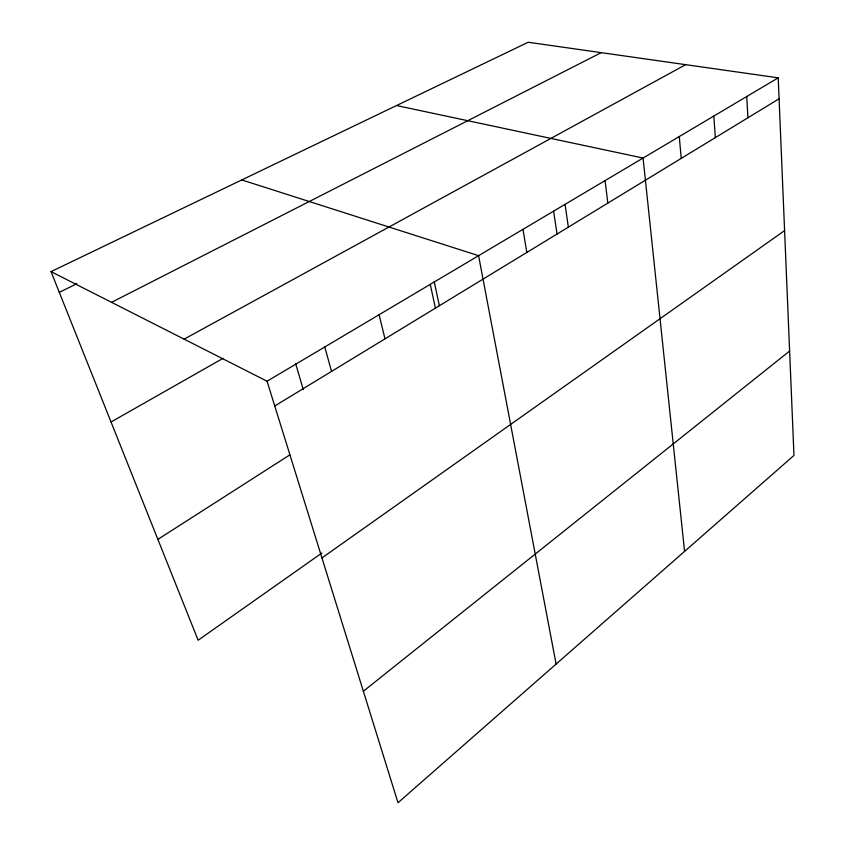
<?xml version="1.0" encoding="UTF-8"?>
<svg xmlns="http://www.w3.org/2000/svg" width="845" height="845" viewBox="0 0 845 845"><rect width="100%" height="100%" fill="white"/><g stroke="black" fill="none" stroke-linecap="round" stroke-linejoin="round"><path stroke-width="1.27" d="M363.361 691.242L789.621 351.045M321.956 557.922L784.593 230.6M321.871 553.031L198.131 640.246L51.027 271.625L528.199 42.25L778.213 77.835L793.973 455.423L398.006 802.75L267.062 381.222L51.027 271.625M157.878 539.363L289.75 454.937M274.762 405.991L779.09 98.791M267.062 381.222L778.213 77.835M111.033 421.993L222.985 358.375M184.125 339.141L685.654 64.664M111.561 302.33L601.239 52.643M59.298 292.349L76.895 283.677M396.548 105.53L643.077 158.047L684.577 551.384M241.776 179.932L478.587 255.676L556.105 664.075M295.623 363.53L303.302 389.703M324.786 346.968L331.536 371.409M379.088 314.731L384.993 338.845M430.274 284.353L435.407 308.14M434.172 281.438L439.368 305.71M522.971 229.333L526.815 252.454M553.602 211.134L557.087 234.35M565.062 204.353L568.358 227.157M605.052 180.619L607.84 203.106M679.285 136.563L681.207 158.416M713.803 116.071L715.345 137.619M746.748 96.52L747.941 117.772"/></g></svg>
